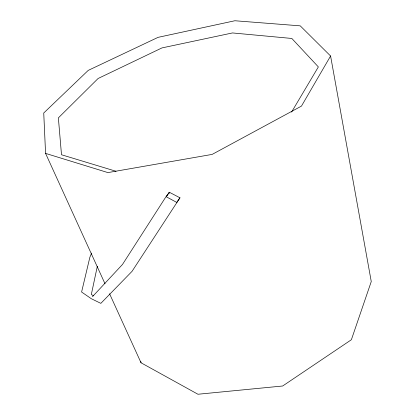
<?xml version="1.0" encoding="UTF-8"?>
<svg xmlns="http://www.w3.org/2000/svg" width="415" height="415" viewBox="0 0 415 415"><rect width="100%" height="100%" fill="white"/><g stroke="black" fill="none" stroke-linecap="round" stroke-linejoin="round"><path stroke-width="0.62" d="M97.328 266.285L91.336 294.458L93.453 295.828M176.915 202.489L166.348 196.814L166.586 195.787M91.601 253.062L89.873 257.238L81.599 292.02L91.352 298.733L100.84 303.36L132.069 271.306L179.965 197.81L169.294 192.228L166.467 196.311M330.589 56.004L301.461 106.1L212.143 154.406L107.9 172.593L45.567 153.384L43.741 112.999L88.234 70.389L158.053 37.355L234.885 20.75L300.237 25.849L330.589 56.004L371.259 281.552L351.375 339.74L282.662 386.002L197.95 394.25L141.043 362.793L109.576 293.779M291.569 112.086L318.357 66.919L291.833 38.46L232.478 32.941L161.954 47.917L98.096 78.497L58.37 117.886L61.498 154.754L116.008 171.26M166.239 196.331L122.487 264.459L92.457 296.678M166.348 196.814L169.294 192.228L169.704 193.38M177.018 201.96L179.965 197.81M45.567 153.384L105.005 283.746M140.804 361.522L141.043 362.793"/></g></svg>
